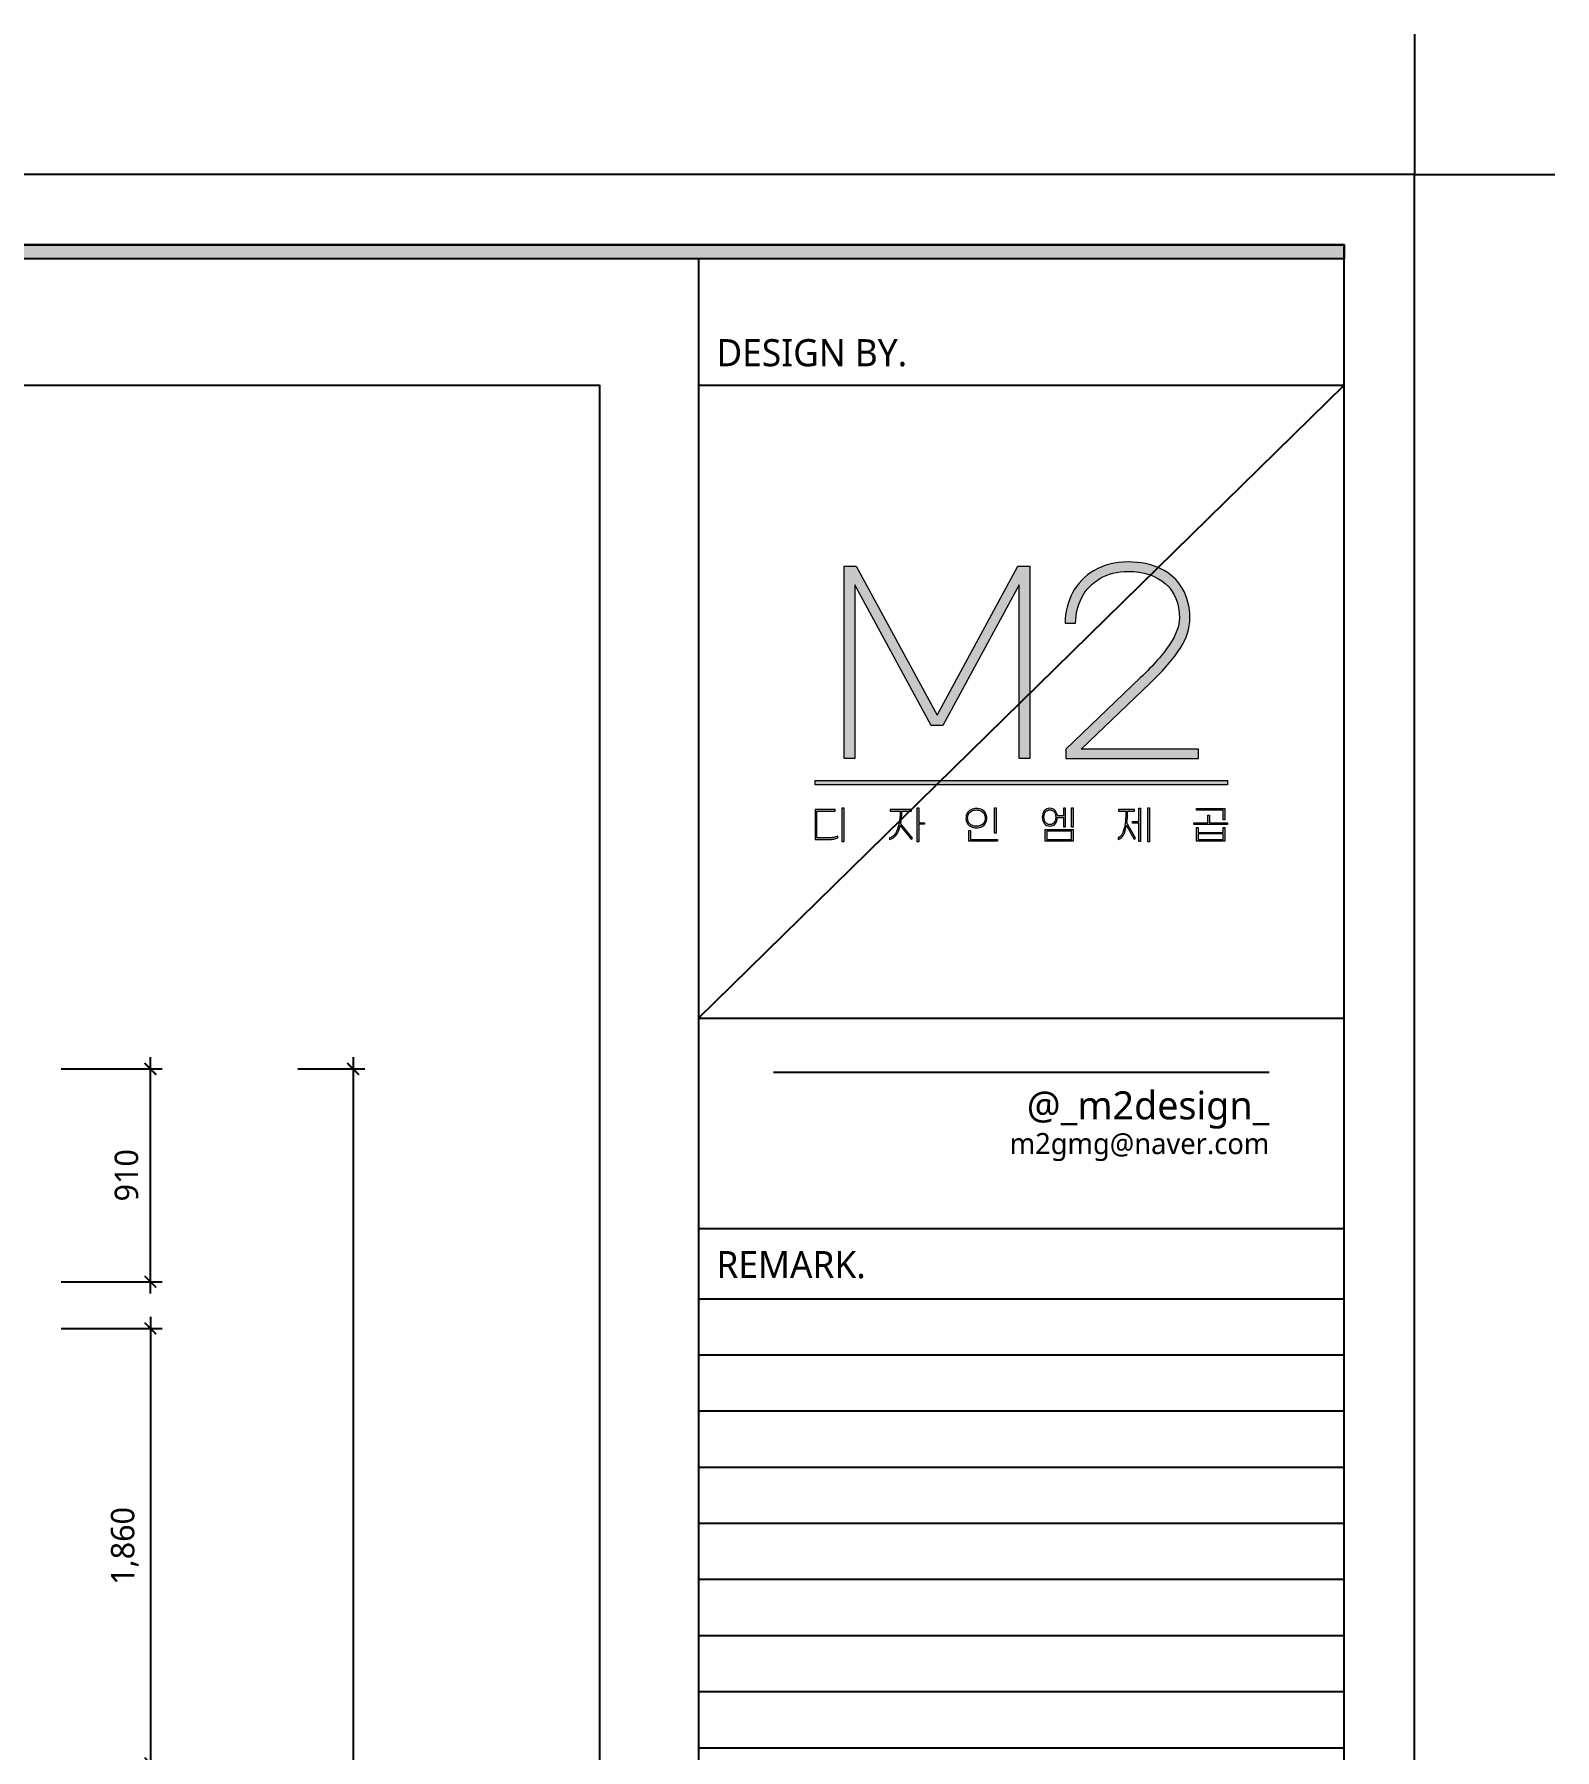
# Model space of a CAD drawing. Header units: metres. Extents: x 11578468 to 47831421, y -58341524 to -14256839.
# Drawn here: x 23709036 to 23715540, y -29158151 to -29150816 of the extents above; entities that cross this region are included whole.
import ezdxf
from ezdxf.enums import TextEntityAlignment as Align

# ---------------------------------------------------------------- set-up
doc = ezdxf.new("R2010")
doc.units = ezdxf.units.M
doc.header["$LTSCALE"] = 50
doc.header["$MEASUREMENT"] = 0
doc.layers.get('0').update_dxf_attribs({"linetype": 'CONTINUOUS'})
doc.layers.get('DEFPOINTS').update_dxf_attribs({"linetype": 'CONTINUOUS'})
for name, color, linetype in [('3.기호.계단선', 30, 'CONTINUOUS'), ('_U+B808_U+C774_U+C5B4 2', 7, 'CONTINUOUS'), ('FORM(YOURNAME)-1', 1, 'CONTINUOUS'), ('FORM(YOURNAME)-11', 1, 'CONTINUOUS')]:
    doc.layers.add(name, color=color, linetype=linetype)
doc.styles.add('HY 울릉도 L', font='malgun.ttf')
doc.styles.add('YOURNAME', font='malgun.ttf')
doc.dimstyles.new('사본 50', dxfattribs={"dimscale": 50, "dimtxt": 2, "dimasz": 1, "dimexe": 1, "dimexo": 1, "dimgap": 1, "dimtad": 1, "dimdec": 0, "dimrnd": 0.05, "dimdsep": 46, "dimlunit": 6, "dimtxsty": 'HY 울릉도 L', "dimblk": 'ARCHTICK', "dimcen": 2.5, "dimdle": 1, "dimclrd": 133, "dimclre": 133, "dimclrt": 30, "dimadec": 0, "dimazin": 0, "dimtfac": 1, "dimtdec": 0, "dimtix": 1, "dimtmove": 2, "dimatfit": 3, "dimldrblk": 'ARCHTICK', "dimfxl": 1, "dimlwd": -1, "dimlwe": -1, "dimarcsym": 0})

# ---------------------------------------------------------------- blocks, each defined once
blk = doc.blocks.new('block 34')
at = {"layer": '_U+B808_U+C774_U+C5B4 2'}
h = blk.add_hatch(color=35, dxfattribs=at)
h.dxf.hatch_style = 2
h.paths.add_polyline_path([(674.6, -105.53), (675.73, -105.53), (683.42, -119.69), (691.1, -105.53), (692.22, -105.53), (692.22, -123.82), (691.22, -123.82), (691.22, -107.31), (683.97, -120.67), (682.84, -120.67), (675.59, -107.31), (675.59, -123.82), (674.6, -123.82)])
h = blk.add_hatch(color=35, dxfattribs=at)
h.dxf.hatch_style = 2
edge = h.paths.add_edge_path()
edge.add_spline(control_points=[(704.68, -105.78), (705.57, -106.21), (706.25, -106.83), (706.73, -107.63), (707.21, -108.43), (707.45, -109.38), (707.45, -110.46), (707.45, -111.43), (707.14, -112.39), (706.53, -113.34), (705.92, -114.29), (704.98, -115.38), (703.7, -116.62), (703.7, -116.62), (697.12, -122.91), (697.12, -122.91), (697.12, -122.91), (708.26, -122.91), (708.26, -122.91), (708.26, -122.91), (708.26, -123.82), (708.26, -123.82), (708.26, -123.82), (695.66, -123.82), (695.66, -123.82), (695.66, -123.82), (695.66, -122.91), (695.66, -122.91), (695.66, -122.91), (702.73, -116.15), (702.73, -116.15), (703.99, -114.93), (704.93, -113.86), (705.54, -112.95), (706.15, -112.03), (706.45, -111.2), (706.45, -110.46), (706.45, -109.07), (706.01, -107.98), (705.12, -107.2), (704.23, -106.42), (703.05, -106.03), (701.57, -106.03), (700.53, -106.03), (699.64, -106.26), (698.89, -106.71), (698.15, -107.15), (697.57, -107.75), (697.18, -108.5), (696.79, -109.25), (696.59, -110.06), (696.59, -110.94), (696.59, -110.94), (695.59, -110.94), (695.59, -110.94), (695.59, -109.89), (695.83, -108.93), (696.3, -108.05), (696.77, -107.17), (697.46, -106.46), (698.36, -105.93), (699.26, -105.4), (700.33, -105.13), (701.57, -105.13), (702.76, -105.13), (703.79, -105.35), (704.68, -105.78)], knot_values=[0, 0, 0, 0, 1, 1, 1, 2, 2, 2, 3, 3, 3, 4, 4, 4, 5, 5, 5, 6, 6, 6, 7, 7, 7, 8, 8, 8, 9, 9, 9, 10, 10, 10, 11, 11, 11, 12, 12, 12, 13, 13, 13, 14, 14, 14, 15, 15, 15, 16, 16, 16, 17, 17, 17, 18, 18, 18, 19, 19, 19, 20, 20, 20, 21, 21, 21, 22, 22, 22, 22], degree=3, periodic=0)
at = {"layer": '_U+B808_U+C774_U+C5B4 2', "lineweight": 0}
blk.add_lwpolyline([(674.6, -105.53), (675.73, -105.53), (683.42, -119.69), (691.1, -105.53), (692.22, -105.53), (692.22, -123.82), (691.22, -123.82), (691.22, -107.31), (683.97, -120.67), (682.84, -120.67), (675.59, -107.31), (675.59, -123.82), (674.6, -123.82), (674.6, -105.53)], dxfattribs=at)
blk.add_open_spline([(704.68, -105.78), (705.57, -106.21), (706.25, -106.83), (706.73, -107.63), (707.21, -108.43), (707.45, -109.38), (707.45, -110.46), (707.45, -111.43), (707.14, -112.39), (706.53, -113.34), (705.92, -114.29), (704.98, -115.38), (703.7, -116.62), (703.7, -116.62), (697.12, -122.91), (697.12, -122.91), (697.12, -122.91), (708.26, -122.91), (708.26, -122.91), (708.26, -122.91), (708.26, -123.82), (708.26, -123.82), (708.26, -123.82), (695.66, -123.82), (695.66, -123.82), (695.66, -123.82), (695.66, -122.91), (695.66, -122.91), (695.66, -122.91), (702.73, -116.15), (702.73, -116.15), (703.99, -114.93), (704.93, -113.86), (705.54, -112.95), (706.15, -112.03), (706.45, -111.2), (706.45, -110.46), (706.45, -109.07), (706.01, -107.98), (705.12, -107.2), (704.23, -106.42), (703.05, -106.03), (701.57, -106.03), (700.53, -106.03), (699.64, -106.26), (698.89, -106.71), (698.15, -107.15), (697.57, -107.75), (697.18, -108.5), (696.79, -109.25), (696.59, -110.06), (696.59, -110.94), (696.59, -110.94), (695.59, -110.94), (695.59, -110.94), (695.59, -109.89), (695.83, -108.93), (696.3, -108.05), (696.77, -107.17), (697.46, -106.46), (698.36, -105.93), (699.26, -105.4), (700.33, -105.13), (701.57, -105.13), (702.76, -105.13), (703.79, -105.35), (704.68, -105.78)], degree=3, knots=[0, 0, 0, 0, 1, 1, 1, 2, 2, 2, 3, 3, 3, 4, 4, 4, 5, 5, 5, 6, 6, 6, 7, 7, 7, 8, 8, 8, 9, 9, 9, 10, 10, 10, 11, 11, 11, 12, 12, 12, 13, 13, 13, 14, 14, 14, 15, 15, 15, 16, 16, 16, 17, 17, 17, 18, 18, 18, 19, 19, 19, 20, 20, 20, 21, 21, 21, 22, 22, 22, 22], dxfattribs=at)
blk = doc.blocks.new('block 35')
at = {"layer": '_U+B808_U+C774_U+C5B4 2'}
h = blk.add_hatch(color=35, dxfattribs=at)
h.dxf.hatch_style = 2
edge = h.paths.add_edge_path()
edge.add_spline(control_points=[(673.72, -128.8), (673.72, -128.8), (672, -128.8), (672, -128.8), (672, -128.8), (672, -131.36), (672, -131.36), (672, -131.36), (673.14, -131.36), (673.14, -131.36), (673.29, -131.36), (673.44, -131.34), (673.6, -131.31), (673.75, -131.28), (673.88, -131.24), (673.98, -131.2), (673.98, -131.2), (673.98, -131.35), (673.98, -131.35), (673.88, -131.4), (673.75, -131.44), (673.6, -131.47), (673.45, -131.49), (673.3, -131.51), (673.14, -131.51), (673.14, -131.51), (671.83, -131.51), (671.83, -131.51), (671.83, -131.51), (671.83, -128.65), (671.83, -128.65), (671.83, -128.65), (673.72, -128.65), (673.72, -128.65), (673.72, -128.65), (673.72, -128.8), (673.72, -128.8)], knot_values=[0, 0, 0, 0, 1, 1, 1, 2, 2, 2, 3, 3, 3, 4, 4, 4, 5, 5, 5, 6, 6, 6, 7, 7, 7, 8, 8, 8, 9, 9, 9, 10, 10, 10, 11, 11, 11, 12, 12, 12, 12], degree=3, periodic=0)
h.paths.add_polyline_path([(674.54, -131.73), (674.38, -131.74), (674.38, -128.5), (674.54, -128.5)])
h = blk.add_hatch(color=35, dxfattribs=at)
h.dxf.hatch_style = 2
edge = h.paths.add_edge_path()
edge.add_spline(control_points=[(679.96, -130.01), (679.96, -130.01), (681.09, -131.37), (681.09, -131.37), (681.09, -131.37), (680.96, -131.47), (680.96, -131.47), (680.96, -131.47), (679.92, -130.19), (679.92, -130.19), (679.82, -130.57), (679.69, -130.87), (679.52, -131.09), (679.35, -131.32), (679.14, -131.46), (678.9, -131.51), (678.9, -131.51), (678.9, -131.36), (678.9, -131.36), (679.11, -131.3), (679.3, -131.16), (679.45, -130.93), (679.6, -130.7), (679.71, -130.39), (679.79, -130.03), (679.86, -129.66), (679.91, -129.25), (679.91, -128.8), (679.91, -128.8), (678.97, -128.8), (678.97, -128.8), (678.97, -128.8), (678.97, -128.65), (678.97, -128.65), (678.97, -128.65), (681, -128.65), (681, -128.65), (681, -128.65), (681, -128.8), (681, -128.8), (681, -128.8), (680.07, -128.8), (680.07, -128.8), (680.06, -129.26), (680.03, -129.66), (679.96, -130.01)], knot_values=[0, 0, 0, 0, 1, 1, 1, 2, 2, 2, 3, 3, 3, 4, 4, 4, 5, 5, 5, 6, 6, 6, 7, 7, 7, 8, 8, 8, 9, 9, 9, 10, 10, 10, 11, 11, 11, 12, 12, 12, 13, 13, 13, 14, 14, 14, 15, 15, 15, 15], degree=3, periodic=0)
h.paths.add_polyline_path([(682.21, -130.06), (681.69, -130.06), (681.69, -131.73), (681.54, -131.73), (681.54, -128.5), (681.69, -128.5), (681.69, -129.92), (682.21, -129.92)])
h = blk.add_hatch(color=35, dxfattribs=at)
h.dxf.hatch_style = 2
edge = h.paths.add_edge_path()
edge.add_spline(control_points=[(687.69, -128.68), (687.84, -128.76), (687.95, -128.87), (688.03, -129.01), (688.11, -129.15), (688.15, -129.3), (688.15, -129.47), (688.15, -129.64), (688.11, -129.8), (688.03, -129.94), (687.95, -130.08), (687.84, -130.19), (687.69, -130.27), (687.54, -130.35), (687.36, -130.39), (687.15, -130.39), (686.95, -130.39), (686.77, -130.35), (686.62, -130.27), (686.47, -130.19), (686.36, -130.08), (686.28, -129.94), (686.2, -129.8), (686.16, -129.64), (686.16, -129.47), (686.16, -129.3), (686.2, -129.15), (686.28, -129.01), (686.36, -128.87), (686.47, -128.76), (686.62, -128.68), (686.77, -128.6), (686.95, -128.56), (687.15, -128.56), (687.36, -128.56), (687.54, -128.6), (687.69, -128.68)], knot_values=[0, 0, 0, 0, 1, 1, 1, 2, 2, 2, 3, 3, 3, 4, 4, 4, 5, 5, 5, 6, 6, 6, 7, 7, 7, 8, 8, 8, 9, 9, 9, 10, 10, 10, 11, 11, 11, 12, 12, 12, 12], degree=3, periodic=0)
edge = h.paths.add_edge_path()
edge.add_spline(control_points=[(686.72, -128.79), (686.59, -128.86), (686.49, -128.95), (686.43, -129.07), (686.36, -129.18), (686.32, -129.32), (686.32, -129.47), (686.32, -129.63), (686.36, -129.76), (686.43, -129.88), (686.49, -130), (686.59, -130.09), (686.72, -130.15), (686.84, -130.22), (686.99, -130.25), (687.15, -130.25), (687.32, -130.25), (687.46, -130.22), (687.59, -130.15), (687.72, -130.09), (687.81, -130), (687.88, -129.88), (687.95, -129.76), (687.98, -129.63), (687.98, -129.47), (687.98, -129.32), (687.95, -129.18), (687.88, -129.07), (687.81, -128.95), (687.72, -128.86), (687.59, -128.79), (687.46, -128.73), (687.32, -128.7), (687.15, -128.7), (686.99, -128.7), (686.84, -128.73), (686.72, -128.79)], knot_values=[0, 0, 0, 0, 1, 1, 1, 2, 2, 2, 3, 3, 3, 4, 4, 4, 5, 5, 5, 6, 6, 6, 7, 7, 7, 8, 8, 8, 9, 9, 9, 10, 10, 10, 11, 11, 11, 12, 12, 12, 12], degree=3, periodic=0)
h.paths.add_polyline_path([(686.6, -131.51), (689.15, -131.51), (689.15, -131.66), (686.44, -131.66), (686.44, -130.66), (686.6, -130.66)])
h.paths.add_polyline_path([(689.03, -130.91), (688.87, -130.91), (688.87, -128.5), (689.03, -128.5)])
h = blk.add_hatch(color=35, dxfattribs=at)
h.dxf.hatch_style = 2
edge = h.paths.add_edge_path()
edge.add_spline(control_points=[(694.67, -130), (694.55, -130.16), (694.37, -130.23), (694.14, -130.23), (693.91, -130.23), (693.73, -130.16), (693.61, -130), (693.48, -129.84), (693.42, -129.64), (693.42, -129.39), (693.42, -129.14), (693.48, -128.94), (693.61, -128.78), (693.73, -128.62), (693.91, -128.54), (694.14, -128.54), (694.35, -128.54), (694.51, -128.61), (694.63, -128.74), (694.75, -128.87), (694.83, -129.04), (694.85, -129.25), (694.85, -129.25), (695.45, -129.25), (695.45, -129.25), (695.45, -129.25), (695.45, -128.52), (695.45, -128.52), (695.45, -128.52), (695.61, -128.52), (695.61, -128.52), (695.61, -128.52), (695.61, -130.29), (695.61, -130.29), (695.61, -130.29), (695.45, -130.29), (695.45, -130.29), (695.45, -130.29), (695.45, -129.4), (695.45, -129.4), (695.45, -129.4), (694.86, -129.4), (694.86, -129.4), (694.85, -129.64), (694.79, -129.85), (694.67, -130)], knot_values=[0, 0, 0, 0, 1, 1, 1, 2, 2, 2, 3, 3, 3, 4, 4, 4, 5, 5, 5, 6, 6, 6, 7, 7, 7, 8, 8, 8, 9, 9, 9, 10, 10, 10, 11, 11, 11, 12, 12, 12, 13, 13, 13, 14, 14, 14, 15, 15, 15, 15], degree=3, periodic=0)
edge = h.paths.add_edge_path()
edge.add_spline(control_points=[(693.73, -129.9), (693.83, -130.03), (693.97, -130.09), (694.14, -130.09), (694.31, -130.09), (694.45, -130.03), (694.55, -129.9), (694.65, -129.78), (694.7, -129.61), (694.7, -129.39), (694.7, -129.17), (694.65, -129), (694.55, -128.87), (694.45, -128.75), (694.31, -128.69), (694.14, -128.69), (693.97, -128.69), (693.83, -128.75), (693.73, -128.87), (693.63, -129), (693.58, -129.17), (693.58, -129.39), (693.58, -129.61), (693.63, -129.78), (693.73, -129.9)], knot_values=[0, 0, 0, 0, 1, 1, 1, 2, 2, 2, 3, 3, 3, 4, 4, 4, 5, 5, 5, 6, 6, 6, 7, 7, 7, 8, 8, 8, 8], degree=3, periodic=0)
h.paths.add_polyline_path([(693.69, -130.55), (696.36, -130.55), (696.36, -131.66), (693.69, -131.66)])
h.paths.add_polyline_path([(693.85, -131.51), (696.2, -131.51), (696.2, -130.7), (693.85, -130.7)])
h.paths.add_polyline_path([(696.36, -128.5), (696.36, -130.32), (696.2, -130.32), (696.2, -128.5)])
h = blk.add_hatch(color=35, dxfattribs=at)
h.dxf.hatch_style = 2
edge = h.paths.add_edge_path()
edge.add_spline(control_points=[(701.46, -129.93), (701.46, -129.93), (702.28, -131.39), (702.28, -131.39), (702.28, -131.39), (702.15, -131.47), (702.15, -131.47), (702.15, -131.47), (701.43, -130.17), (701.43, -130.17), (701.3, -130.94), (701.03, -131.39), (700.63, -131.51), (700.63, -131.51), (700.63, -131.35), (700.63, -131.35), (700.88, -131.26), (701.06, -130.99), (701.18, -130.55), (701.3, -130.1), (701.37, -129.52), (701.37, -128.8), (701.37, -128.8), (700.67, -128.8), (700.67, -128.8), (700.67, -128.8), (700.67, -128.65), (700.67, -128.65), (700.67, -128.65), (702.19, -128.65), (702.19, -128.65), (702.19, -128.65), (702.19, -128.8), (702.19, -128.8), (702.19, -128.8), (701.53, -128.8), (701.53, -128.8), (701.52, -129.25), (701.5, -129.63), (701.46, -129.93)], knot_values=[0, 0, 0, 0, 1, 1, 1, 2, 2, 2, 3, 3, 3, 4, 4, 4, 5, 5, 5, 6, 6, 6, 7, 7, 7, 8, 8, 8, 9, 9, 9, 10, 10, 10, 11, 11, 11, 12, 12, 12, 13, 13, 13, 13], degree=3, periodic=0)
h.paths.add_polyline_path([(702.59, -128.52), (702.75, -128.52), (702.75, -131.68), (702.59, -131.68), (702.59, -129.95), (702, -129.95), (702, -129.8), (702.59, -129.8)])
h.paths.add_polyline_path([(703.61, -128.5), (703.61, -131.73), (703.45, -131.73), (703.45, -128.5)])
h = blk.add_hatch(color=35, dxfattribs=at)
h.dxf.hatch_style = 2
h.paths.add_polyline_path([(711.02, -129.93), (711.02, -130.07), (707.82, -130.07), (707.82, -129.93), (709.16, -129.93), (709.16, -129.2), (709.32, -129.2), (709.32, -129.93)])
h.paths.add_polyline_path([(710.61, -128.72), (708.07, -128.72), (708.07, -128.57), (710.77, -128.57), (710.77, -129.64), (710.61, -129.64)])
h.paths.add_polyline_path([(710.61, -130.36), (710.77, -130.36), (710.77, -131.66), (708.08, -131.66), (708.08, -130.36), (708.24, -130.36), (708.24, -130.83), (710.61, -130.83)])
h.paths.add_polyline_path([(710.61, -131.52), (710.61, -130.97), (708.24, -130.97), (708.24, -131.52)])
at = {"layer": '_U+B808_U+C774_U+C5B4 2', "lineweight": 0}
for points in [[(674.54, -131.73), (674.38, -131.74), (674.38, -128.5), (674.54, -128.5), (674.54, -131.73)], [(682.21, -130.06), (681.69, -130.06), (681.69, -131.73), (681.54, -131.73), (681.54, -128.5), (681.69, -128.5), (681.69, -129.92), (682.21, -129.92), (682.21, -130.06)], [(689.03, -130.91), (688.87, -130.91), (688.87, -128.5), (689.03, -128.5), (689.03, -130.91)], [(696.36, -128.5), (696.36, -130.32), (696.2, -130.32), (696.2, -128.5), (696.36, -128.5)], [(702.59, -128.52), (702.75, -128.52), (702.75, -131.68), (702.59, -131.68), (702.59, -129.95), (702, -129.95), (702, -129.8), (702.59, -129.8), (702.59, -128.52)], [(703.61, -128.5), (703.61, -131.73), (703.45, -131.73), (703.45, -128.5), (703.61, -128.5)], [(710.61, -128.72), (708.07, -128.72), (708.07, -128.57), (710.77, -128.57), (710.77, -129.64), (710.61, -129.64), (710.61, -128.72)], [(711.02, -129.93), (711.02, -130.07), (707.82, -130.07), (707.82, -129.93), (709.16, -129.93), (709.16, -129.2), (709.32, -129.2), (709.32, -129.93), (711.02, -129.93)], [(710.61, -130.36), (710.77, -130.36), (710.77, -131.66), (708.08, -131.66), (708.08, -130.36), (708.24, -130.36), (708.24, -130.83), (710.61, -130.83), (710.61, -130.36)], [(686.6, -131.51), (689.15, -131.51), (689.15, -131.66), (686.44, -131.66), (686.44, -130.66), (686.6, -130.66), (686.6, -131.51)], [(693.69, -130.55), (696.36, -130.55), (696.36, -131.66), (693.69, -131.66), (693.69, -130.55)], [(693.85, -131.51), (696.2, -131.51), (696.2, -130.7), (693.85, -130.7), (693.85, -131.51)], [(710.61, -131.52), (710.61, -130.97), (708.24, -130.97), (708.24, -131.52), (710.61, -131.52)]]:
    blk.add_lwpolyline(points, dxfattribs=at)
for points, knots in [([(673.72, -128.8), (673.72, -128.8), (672, -128.8), (672, -128.8), (672, -128.8), (672, -131.36), (672, -131.36), (672, -131.36), (673.14, -131.36), (673.14, -131.36), (673.29, -131.36), (673.44, -131.34), (673.6, -131.31), (673.75, -131.28), (673.88, -131.24), (673.98, -131.2), (673.98, -131.2), (673.98, -131.35), (673.98, -131.35), (673.88, -131.4), (673.75, -131.44), (673.6, -131.47), (673.45, -131.49), (673.3, -131.51), (673.14, -131.51), (673.14, -131.51), (671.83, -131.51), (671.83, -131.51), (671.83, -131.51), (671.83, -128.65), (671.83, -128.65), (671.83, -128.65), (673.72, -128.65), (673.72, -128.65), (673.72, -128.65), (673.72, -128.8), (673.72, -128.8)], [0, 0, 0, 0, 1, 1, 1, 2, 2, 2, 3, 3, 3, 4, 4, 4, 5, 5, 5, 6, 6, 6, 7, 7, 7, 8, 8, 8, 9, 9, 9, 10, 10, 10, 11, 11, 11, 12, 12, 12, 12]), ([(679.96, -130.01), (679.96, -130.01), (681.09, -131.37), (681.09, -131.37), (681.09, -131.37), (680.96, -131.47), (680.96, -131.47), (680.96, -131.47), (679.92, -130.19), (679.92, -130.19), (679.82, -130.57), (679.69, -130.87), (679.52, -131.09), (679.35, -131.32), (679.14, -131.46), (678.9, -131.51), (678.9, -131.51), (678.9, -131.36), (678.9, -131.36), (679.11, -131.3), (679.3, -131.16), (679.45, -130.93), (679.6, -130.7), (679.71, -130.39), (679.79, -130.03), (679.86, -129.66), (679.91, -129.25), (679.91, -128.8), (679.91, -128.8), (678.97, -128.8), (678.97, -128.8), (678.97, -128.8), (678.97, -128.65), (678.97, -128.65), (678.97, -128.65), (681, -128.65), (681, -128.65), (681, -128.65), (681, -128.8), (681, -128.8), (681, -128.8), (680.07, -128.8), (680.07, -128.8), (680.06, -129.26), (680.03, -129.66), (679.96, -130.01)], [0, 0, 0, 0, 1, 1, 1, 2, 2, 2, 3, 3, 3, 4, 4, 4, 5, 5, 5, 6, 6, 6, 7, 7, 7, 8, 8, 8, 9, 9, 9, 10, 10, 10, 11, 11, 11, 12, 12, 12, 13, 13, 13, 14, 14, 14, 15, 15, 15, 15]), ([(687.69, -128.68), (687.84, -128.76), (687.95, -128.87), (688.03, -129.01), (688.11, -129.15), (688.15, -129.3), (688.15, -129.47), (688.15, -129.64), (688.11, -129.8), (688.03, -129.94), (687.95, -130.08), (687.84, -130.19), (687.69, -130.27), (687.54, -130.35), (687.36, -130.39), (687.15, -130.39), (686.95, -130.39), (686.77, -130.35), (686.62, -130.27), (686.47, -130.19), (686.36, -130.08), (686.28, -129.94), (686.2, -129.8), (686.16, -129.64), (686.16, -129.47), (686.16, -129.3), (686.2, -129.15), (686.28, -129.01), (686.36, -128.87), (686.47, -128.76), (686.62, -128.68), (686.77, -128.6), (686.95, -128.56), (687.15, -128.56), (687.36, -128.56), (687.54, -128.6), (687.69, -128.68)], [0, 0, 0, 0, 1, 1, 1, 2, 2, 2, 3, 3, 3, 4, 4, 4, 5, 5, 5, 6, 6, 6, 7, 7, 7, 8, 8, 8, 9, 9, 9, 10, 10, 10, 11, 11, 11, 12, 12, 12, 12]), ([(686.72, -128.79), (686.59, -128.86), (686.49, -128.95), (686.43, -129.07), (686.36, -129.18), (686.32, -129.32), (686.32, -129.47), (686.32, -129.63), (686.36, -129.76), (686.43, -129.88), (686.49, -130), (686.59, -130.09), (686.72, -130.15), (686.84, -130.22), (686.99, -130.25), (687.15, -130.25), (687.32, -130.25), (687.46, -130.22), (687.59, -130.15), (687.72, -130.09), (687.81, -130), (687.88, -129.88), (687.95, -129.76), (687.98, -129.63), (687.98, -129.47), (687.98, -129.32), (687.95, -129.18), (687.88, -129.07), (687.81, -128.95), (687.72, -128.86), (687.59, -128.79), (687.46, -128.73), (687.32, -128.7), (687.15, -128.7), (686.99, -128.7), (686.84, -128.73), (686.72, -128.79)], [0, 0, 0, 0, 1, 1, 1, 2, 2, 2, 3, 3, 3, 4, 4, 4, 5, 5, 5, 6, 6, 6, 7, 7, 7, 8, 8, 8, 9, 9, 9, 10, 10, 10, 11, 11, 11, 12, 12, 12, 12]), ([(694.67, -130), (694.55, -130.16), (694.37, -130.23), (694.14, -130.23), (693.91, -130.23), (693.73, -130.16), (693.61, -130), (693.48, -129.84), (693.42, -129.64), (693.42, -129.39), (693.42, -129.14), (693.48, -128.94), (693.61, -128.78), (693.73, -128.62), (693.91, -128.54), (694.14, -128.54), (694.35, -128.54), (694.51, -128.61), (694.63, -128.74), (694.75, -128.87), (694.83, -129.04), (694.85, -129.25), (694.85, -129.25), (695.45, -129.25), (695.45, -129.25), (695.45, -129.25), (695.45, -128.52), (695.45, -128.52), (695.45, -128.52), (695.61, -128.52), (695.61, -128.52), (695.61, -128.52), (695.61, -130.29), (695.61, -130.29), (695.61, -130.29), (695.45, -130.29), (695.45, -130.29), (695.45, -130.29), (695.45, -129.4), (695.45, -129.4), (695.45, -129.4), (694.86, -129.4), (694.86, -129.4), (694.85, -129.64), (694.79, -129.85), (694.67, -130)], [0, 0, 0, 0, 1, 1, 1, 2, 2, 2, 3, 3, 3, 4, 4, 4, 5, 5, 5, 6, 6, 6, 7, 7, 7, 8, 8, 8, 9, 9, 9, 10, 10, 10, 11, 11, 11, 12, 12, 12, 13, 13, 13, 14, 14, 14, 15, 15, 15, 15]), ([(693.73, -129.9), (693.83, -130.03), (693.97, -130.09), (694.14, -130.09), (694.31, -130.09), (694.45, -130.03), (694.55, -129.9), (694.65, -129.78), (694.7, -129.61), (694.7, -129.39), (694.7, -129.17), (694.65, -129), (694.55, -128.87), (694.45, -128.75), (694.31, -128.69), (694.14, -128.69), (693.97, -128.69), (693.83, -128.75), (693.73, -128.87), (693.63, -129), (693.58, -129.17), (693.58, -129.39), (693.58, -129.61), (693.63, -129.78), (693.73, -129.9)], [0, 0, 0, 0, 1, 1, 1, 2, 2, 2, 3, 3, 3, 4, 4, 4, 5, 5, 5, 6, 6, 6, 7, 7, 7, 8, 8, 8, 8]), ([(701.46, -129.93), (701.46, -129.93), (702.28, -131.39), (702.28, -131.39), (702.28, -131.39), (702.15, -131.47), (702.15, -131.47), (702.15, -131.47), (701.43, -130.17), (701.43, -130.17), (701.3, -130.94), (701.03, -131.39), (700.63, -131.51), (700.63, -131.51), (700.63, -131.35), (700.63, -131.35), (700.88, -131.26), (701.06, -130.99), (701.18, -130.55), (701.3, -130.1), (701.37, -129.52), (701.37, -128.8), (701.37, -128.8), (700.67, -128.8), (700.67, -128.8), (700.67, -128.8), (700.67, -128.65), (700.67, -128.65), (700.67, -128.65), (702.19, -128.65), (702.19, -128.65), (702.19, -128.65), (702.19, -128.8), (702.19, -128.8), (702.19, -128.8), (701.53, -128.8), (701.53, -128.8), (701.52, -129.25), (701.5, -129.63), (701.46, -129.93)], [0, 0, 0, 0, 1, 1, 1, 2, 2, 2, 3, 3, 3, 4, 4, 4, 5, 5, 5, 6, 6, 6, 7, 7, 7, 8, 8, 8, 9, 9, 9, 10, 10, 10, 11, 11, 11, 12, 12, 12, 13, 13, 13, 13])]:
    blk.add_open_spline(points, degree=3, knots=knots, dxfattribs=at)
blk = doc.blocks.new('block 33')
at = {"layer": '_U+B808_U+C774_U+C5B4 2'}
for name in ['block 34', 'block 35']:
    blk.add_blockref(name, (0, 0), dxfattribs=at)
blk = doc.blocks.new('block 32')
at = {"layer": '_U+B808_U+C774_U+C5B4 2'}
h = blk.add_hatch(color=35, dxfattribs=at)
h.dxf.hatch_style = 2
h.paths.add_polyline_path([(711.02, -126.32), (671.83, -126.32), (671.83, -125.91), (711.02, -125.91)])
at = {"layer": '_U+B808_U+C774_U+C5B4 2', "lineweight": 0}
blk.add_lwpolyline([(711.02, -126.32), (671.83, -126.32), (671.83, -125.91), (711.02, -125.91), (711.02, -126.32)], dxfattribs=at)
at = {"layer": '_U+B808_U+C774_U+C5B4 2'}
blk.add_blockref('block 33', (0, 0), dxfattribs=at)
blk = doc.blocks.new('FORM-ELEVATION')
at = {"layer": 'FORM(YOURNAME)-11'}
h = blk.add_hatch(color=256, dxfattribs=at)
h.dxf.hatch_style = 1
h.paths.add_polyline_path([(-10309, 35708), (71691, 35708), (71691, 35508), (-10309, 35508)])
h.paths.add_polyline_path([(-10309, -21492), (71691, -21492), (71691, -21692), (-10309, -21692)])
at = {"layer": 'DEFPOINTS', "color": 158}
for p, q in [((62481, 35508), (62481, -21492)), ((62481, 33708), (71691, 33708)), ((62481, 24686), (71691, 33708)), ((62481, 24686), (71691, 24686)), ((62481, 20686), (71691, 20686)), ((62481, 19886), (71691, 19886)), ((62481, 19086), (71691, 19086)), ((62481, 18286), (71691, 18286)), ((62481, 17486), (71691, 17486)), ((62481, 16686), (71691, 16686)), ((62481, 15886), (71691, 15886)), ((62481, 15086), (71691, 15086)), ((62481, 14286), (71691, 14286))]:
    blk.add_line(p, q, dxfattribs=at)
at = {"layer": 'DEFPOINTS', "color": 1}
blk.add_lwpolyline([(72691, 38708), (72691, 36708), (74691, 36708)], dxfattribs=at)
at = {"layer": 'DEFPOINTS', "color": 158}
blk.add_lwpolyline([(-10309, -21692), (71691, -21692), (71691, 35708), (-10309, 35708)], close=True, dxfattribs=at)
at = {"layer": 'DEFPOINTS'}
blk.add_lwpolyline([(-8309, 33708), (61071, 33708), (61071, -19692), (-8309, -19692)], close=True, dxfattribs=at)
at = {"layer": 'FORM(YOURNAME)-11', "color": 251}
blk.add_line((63550, 23916), (70622, 23916), dxfattribs=at)
at = {"layer": 'FORM(YOURNAME)-11', "color": 14}
blk.add_line((62481, 21686), (71691, 21686), dxfattribs=at)
at = {"layer": 'FORM(YOURNAME)-11', "color": 250}
blk.add_lwpolyline([(-11309, -22692), (72691, -22692), (72691, 36708), (-11309, 36708)], close=True, dxfattribs=at)
at = {"layer": 'FORM(YOURNAME)-11'}
blk.add_lwpolyline([(-10309, 35708), (71691, 35708), (71691, 35508), (-10309, 35508)], close=True, dxfattribs=at)
at = {"layer": '_U+B808_U+C774_U+C5B4 2', "xscale": 150, "yscale": 150, "zscale": 150}
blk.add_blockref('block 32', (-36628, 46957), dxfattribs=at)
at = {"layer": 'FORM(YOURNAME)-11', "color": 14, "style": 'YOURNAME'}
for s, p in [('DESIGN BY.', (62739, 34170)), ('REMARK.', (62739, 21172))]:
    blk.add_text(s, height=386.1, dxfattribs=at).set_placement(p, align=Align.MIDDLE_LEFT)
for s, height, width, p in [('@_m2design_', 400, 1.03, (70622, 23242)), ('m2gmg@naver.com', 300, 0.995, (70622, 22747))]:
    blk.add_text(s, height=height, dxfattribs=dict(at, width=width)).set_placement(p, align=Align.RIGHT)
at = {"layer": 'FORM(YOURNAME)-11', "color": 3, "style": 'YOURNAME'}
for tag, height, p in [('1', 451, (71041, -1219)), ('2', 451, (71041, -1863)), ('3', 451, (71041, -3150)), ('4', 451, (71041, -5081)), ('5', 515, (71041, -7398)), ('6', 515, (71041, -9650)), ('7', 515, (71041, -11903)), ('8', 515, (71041, -14155)), ('9', 515, (71041, -16408)), ('10', 515, (66791, -18596)), ('11', 515, (71041, -18660)), ('12', 515, (66791, -20848)), ('13', 515, (71041, -20848))]:
    blk.add_attdef(tag, text='', height=height, dxfattribs=at).set_placement(p, align=Align.MIDDLE_RIGHT)
blk = doc.blocks.new('_ArchTick')
at = {"color": 0, "linetype": 'ByBlock', "const_width": 0.15}
blk.add_lwpolyline([(-0.5, -0.5), (0.5, 0.5)], dxfattribs=at)
blk = doc.blocks.new('*D262')
at = {"layer": '3.기호.계단선', "color": 133, "ltscale": 10, "transparency": 16777216}
for p, q in [((23709533, -29156200), (23709533, -29155190)), ((23709151.4, -29155240), (23709583, -29155240)), ((23709151, -29156150), (23709583, -29156150))]:
    blk.add_line(p, q, dxfattribs=at)
at = {"layer": 'DEFPOINTS', "color": 0, "transparency": 16777216}
for p in [(23709101.4, -29155240), (23709533, -29155240), (23709101, -29156150)]:
    blk.add_point(p, dxfattribs=at)
at = {"layer": '3.기호.계단선', "color": 133, "transparency": 16777216, "xscale": 50, "yscale": 50, "zscale": 50}
for p, rotation in [((23709533, -29155240), 90), ((23709533, -29156150), 270)]:
    blk.add_blockref('_ArchTick', p, dxfattribs=dict(at, rotation=rotation))
at = {"layer": '3.기호.계단선', "color": 30, "ltscale": 10, "transparency": 16777216, "insert": (23709430.8, -29155695), "char_height": 100, "attachment_point": 5, "rotation": 90, "style": 'HY 울릉도 L'}
blk.add_mtext('910', dxfattribs=at)
blk = doc.blocks.new('*D263')
at = {"layer": '3.기호.계단선', "color": 133, "ltscale": 10, "transparency": 16777216}
for p, q in [((23709533, -29156300), (23709533, -29158260)), ((23709151.4, -29156350), (23709583, -29156350)), ((23709151.4, -29158210), (23709583, -29158210))]:
    blk.add_line(p, q, dxfattribs=at)
at = {"layer": 'DEFPOINTS', "color": 0, "transparency": 16777216}
for p in [(23709101.4, -29156350), (23709101.4, -29158210), (23709533, -29158210)]:
    blk.add_point(p, dxfattribs=at)
at = {"layer": '3.기호.계단선', "color": 133, "transparency": 16777216, "xscale": 50, "yscale": 50, "zscale": 50}
for p, rotation in [((23709533, -29156350), 90), ((23709533, -29158210), 270)]:
    blk.add_blockref('_ArchTick', p, dxfattribs=dict(at, rotation=rotation))
at = {"layer": '3.기호.계단선', "color": 30, "ltscale": 10, "transparency": 16777216, "insert": (23709423.1, -29157280), "char_height": 100, "attachment_point": 5, "rotation": 90, "style": 'HY 울릉도 L'}
blk.add_mtext('1,860', dxfattribs=at)
blk = doc.blocks.new('*D286')
at = {"layer": '3.기호.계단선', "color": 133, "ltscale": 10, "transparency": 16777216}
for p, q in [((23710400, -29155190), (23710400, -29164925)), ((23710163, -29155240), (23710450, -29155240)), ((23710163, -29164875), (23710450, -29164875))]:
    blk.add_line(p, q, dxfattribs=at)
at = {"layer": 'DEFPOINTS', "color": 0, "transparency": 16777216}
for p in [(23710113, -29155240), (23710113, -29164875), (23710400, -29164875)]:
    blk.add_point(p, dxfattribs=at)
at = {"layer": '3.기호.계단선', "color": 133, "transparency": 16777216, "xscale": 50, "yscale": 50, "zscale": 50}
for p, rotation in [((23710400, -29155240), 90), ((23710400, -29164875), 270)]:
    blk.add_blockref('_ArchTick', p, dxfattribs=dict(at, rotation=rotation))
at = {"layer": '3.기호.계단선', "color": 30, "ltscale": 10, "transparency": 16777216, "insert": (23710290, -29160057.5), "char_height": 100, "attachment_point": 5, "rotation": 90, "style": 'HY 울릉도 L'}
blk.add_mtext('9,635', dxfattribs=at)

msp = doc.modelspace()

# ---------------------------------------------------------------- block references
at = {"layer": 'FORM(YOURNAME)-1', "xscale": 0.3, "yscale": 0.3, "zscale": 0.3}
msp.add_blockref('FORM-ELEVATION', (23693132.6, -29162428.5), dxfattribs=at)

# ---------------------------------------------------------------- dimensions: what is measured, and where the dimension line sits
at = {"layer": '3.기호.계단선', "ltscale": 10}
for base, p1, p2, picture, middle in [((23709533, -29155240), (23709101, -29156150), (23709101.4, -29155240), '*D262', (23709430.8, -29155695)), ((23710400, -29164875), (23710113, -29155240), (23710113, -29164875), '*D286', (23710290, -29160057.5)), ((23709533, -29158210), (23709101.4, -29156350), (23709101.4, -29158210), '*D263', (23709423.1, -29157280))]:
    dim = msp.add_linear_dim(base=base, p1=p1, p2=p2, angle=90, dimstyle='사본 50', dxfattribs=at)
    dim.commit()
    dim.dimension.update_dxf_attribs({"geometry": picture, "text_midpoint": middle})

doc.saveas('drawing.dxf')
